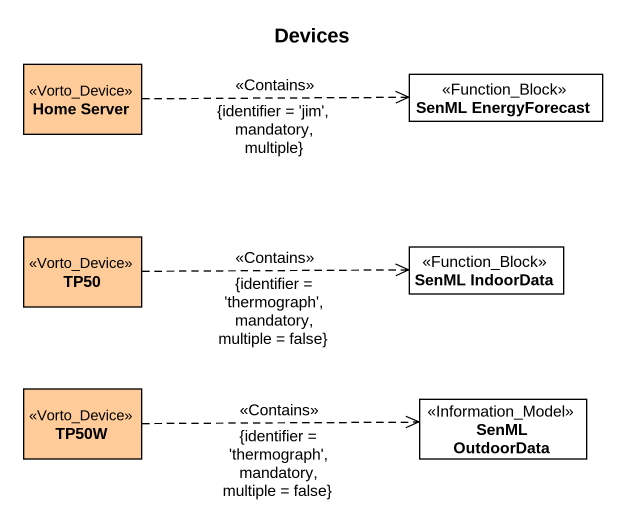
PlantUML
@startuml
title Devices
hide circle
hide empty members
class "Home Server" as Home_Server <<Vorto_Device>> #FFCC99
class "SenML EnergyForecast" as SenML_EnergyForecast <<Function_Block>>
class TP50 <<Vorto_Device>> #FFCC99
class "SenML IndoorData" as SenML_IndoorData <<Function_Block>>
class TP50W <<Vorto_Device>> #FFCC99
class "SenML OutdoorData" as SenML_OutdoorData <<Information_Model>>
Home_Server .right.> SenML_EnergyForecast : <<Contains>>\n{identifier = 'jim', mandatory, multiple}
TP50 .right.> SenML_IndoorData : <<Contains>>\n{identifier = 'thermograph', mandatory, multiple = false}
TP50W .right.> SenML_OutdoorData : <<Contains>>\n{identifier = 'thermograph', mandatory, multiple = false}
@enduml
